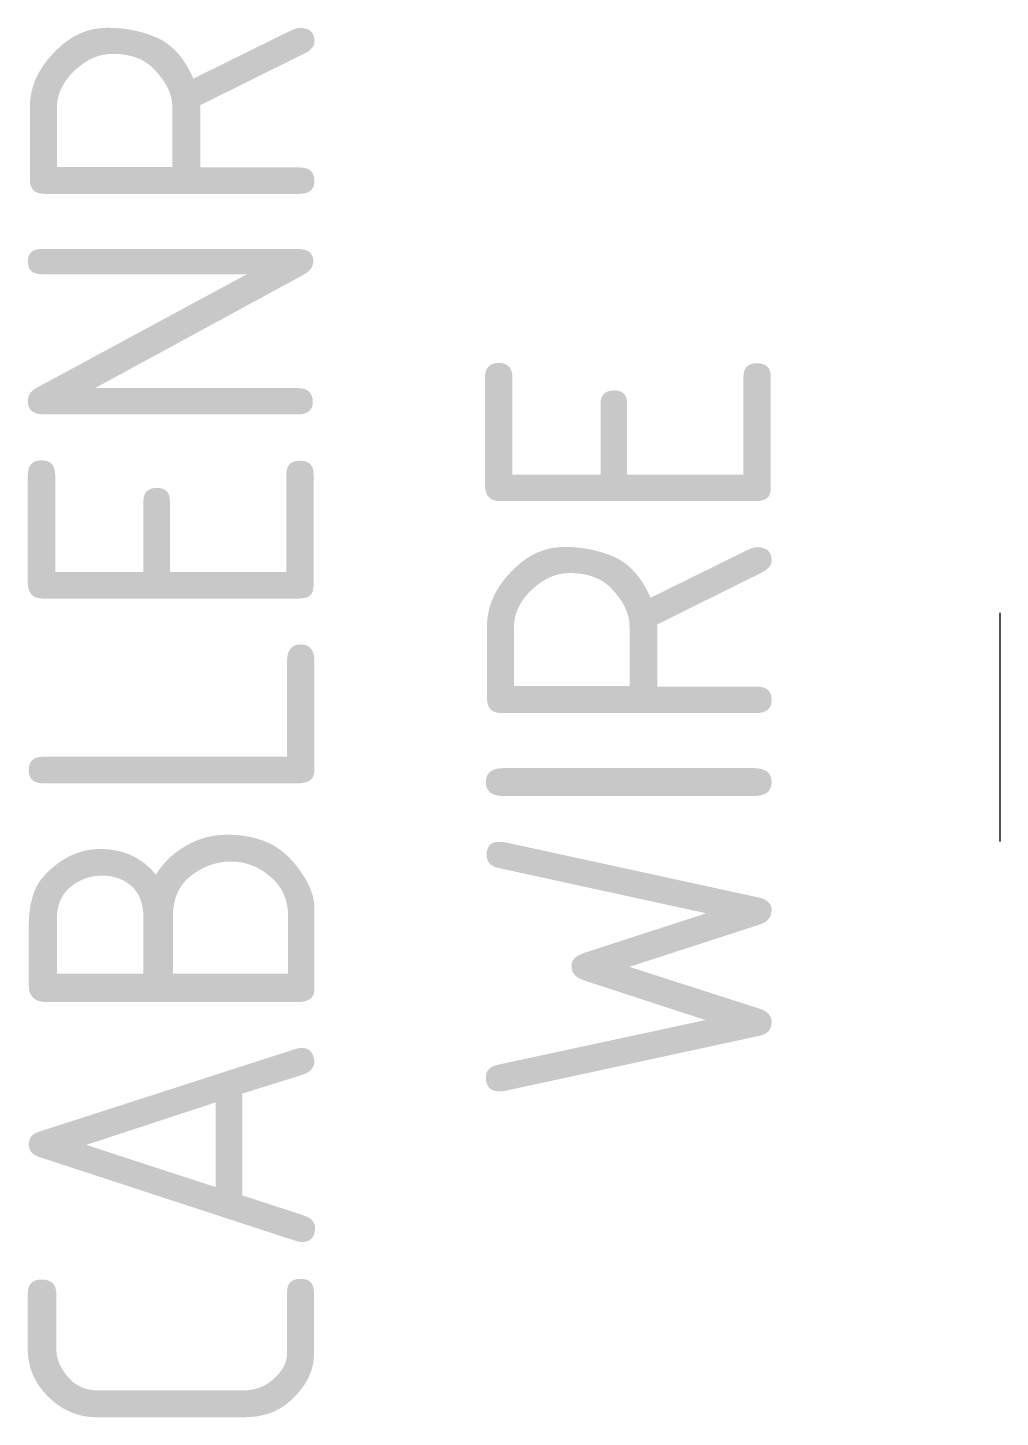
# Model space of a CAD drawing. Extents: x 85.5 to 94, y 93 to 105.1.
import ezdxf
from ezdxf.enums import TextEntityAlignment as Align

# ---------------------------------------------------------------- set-up
doc = ezdxf.new("R2010")
doc.units = 0
doc.header["$LTSCALE"] = 0.2
doc.layers.get('0').update_dxf_attribs({"linetype": 'CONTINUOUS'})
doc.layers.add('INFO', color=4, linetype='CONTINUOUS')
doc.layers.add('T2', color=1, linetype='CONTINUOUS')
doc.styles.get("Standard").update_dxf_attribs({"font": 'ISO'})

msp = doc.modelspace()

# ---------------------------------------------------------------- linework, layer by layer
at = {"color": 0, "linetype": 'CONTINUOUS'}
msp.add_line((94, 98), (94, 100), dxfattribs=at)

# ---------------------------------------------------------------- texts
at = {"layer": 'INFO', "color": 0, "linetype": 'CONTINUOUS'}
msp.add_attdef('CABLENR', text='   ', height=2.5, rotation=90, dxfattribs=at).set_placement((88, 99), align=Align.CENTER)
at = {"layer": 'T2', "color": 0, "linetype": 'CONTINUOUS'}
msp.add_attdef('WIRE', text='   ', height=2.5, rotation=90, dxfattribs=at).set_placement((92, 99), align=Align.CENTER)

doc.saveas('drawing.dxf')
